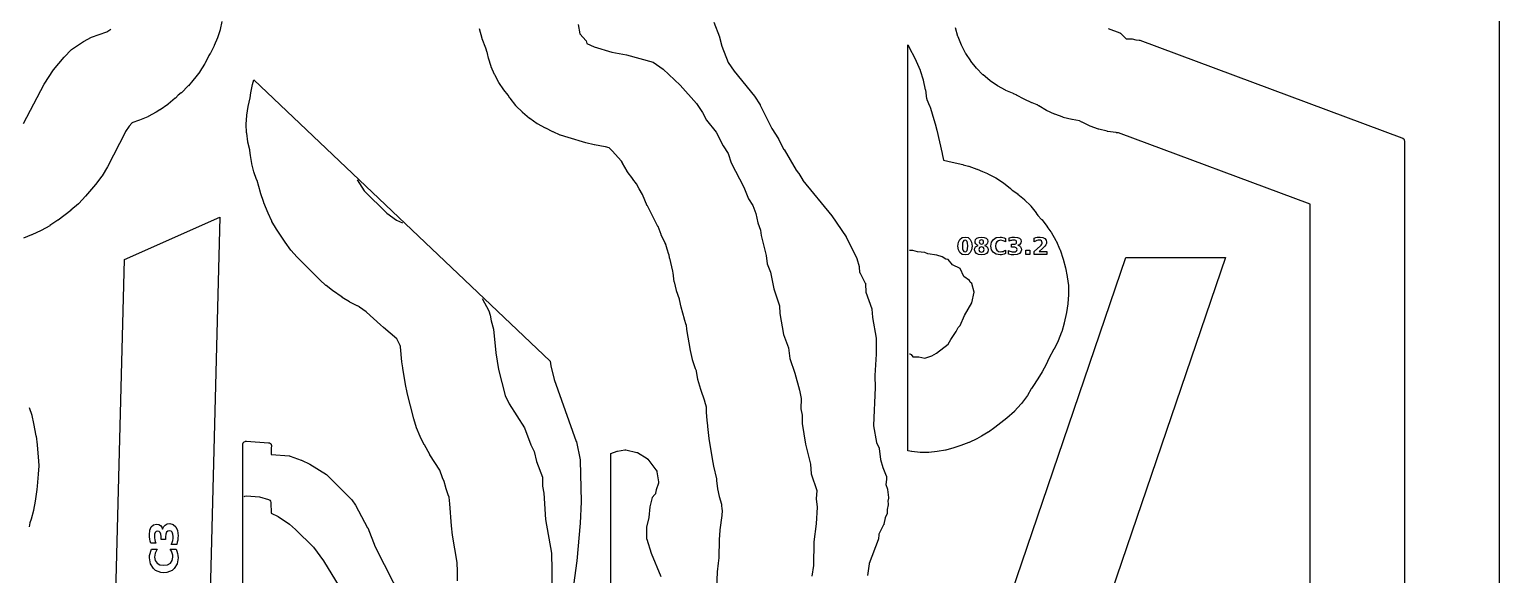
# Model space of a CAD drawing. Header units: millimetres. Extents: x 0 to 841, y 0 to 594.
# Drawn here: x 529.4 to 841, y 224.7 to 340.3 of the extents above; entities that cross this region are included whole.
import ezdxf

# ---------------------------------------------------------------- set-up
doc = ezdxf.new("R2010")
doc.units = ezdxf.units.MM
for name, color, linetype in [('CUT', 1, 'Continuous'), ('ENGRAVE', 5, 'Continuous'), ('SHEET_EDGE_DO_NOT_CUT', 8, 'Continuous')]:
    doc.layers.add(name, color=color, linetype=linetype)

msp = doc.modelspace()

# ---------------------------------------------------------------- linework, layer by layer
at = {"layer": 'CUT'}
for points in [[(570.22, 342.03), (569.85, 340.3), (569.84, 340.25), (569.31, 338.56), (569.29, 338.52), (568.61, 336.88), (568.59, 336.84), (567.77, 335.27), (567.74, 335.23), (567.48, 334.82), (567.47, 334.81), (567.46, 334.79), (567.43, 334.7), (567.41, 334.66), (566.57, 333), (566.55, 332.96), (565.55, 331.39), (565.53, 331.35), (564.39, 329.89), (564.36, 329.85), (564.04, 329.51), (564.03, 329.5), (563.11, 328.38), (563.07, 328.34), (561.62, 326.91), (561.58, 326.88), (560.97, 326.39), (560.95, 326.37), (560.37, 325.77), (560.33, 325.74), (558.81, 324.45), (558.77, 324.42), (557.11, 323.29), (557.09, 323.27), (556.28, 322.78), (556.26, 322.77), (554.56, 321.84), (554.52, 321.82), (552.74, 321.07), (552.72, 321.06), (551.15, 320.48), (551.14, 320.48), (551.13, 320.47), (550.58, 319.82), (550.56, 319.79), (549.82, 318.65), (549.81, 318.63), (545.95, 311.18), (545.94, 311.15), (544.81, 309.26), (544.78, 309.21), (543.46, 307.45), (543.44, 307.43), (541.34, 304.95), (541.32, 304.93), (539.87, 303.39), (539.83, 303.35), (538.21, 301.97), (538.19, 301.95), (535.5, 299.9), (535.48, 299.89), (533.77, 298.72), (533.73, 298.69), (531.91, 297.71), (531.89, 297.7), (529.9, 296.77), (529.88, 296.76), (528.18, 296.05)], [(674.94, 218.48), (675.25, 225.25), (675.25, 225.27), (675.43, 227.14), (675.43, 227.16), (675.59, 228.29), (675.59, 228.32), (675.68, 232.07), (675.68, 232.1), (675.84, 234.15), (675.84, 234.18), (676.23, 237.22), (676.23, 237.24), (676.28, 238.32), (676.28, 238.33), (676.28, 238.34), (676.27, 238.48), (676.26, 238.51), (676.2, 239.47), (676.2, 239.48), (676.2, 239.5), (676.18, 239.57), (676.17, 239.59), (675.69, 241.21), (675.68, 241.25), (675.34, 242.9), (675.33, 242.94), (675.14, 244.62), (675.14, 244.64), (675.11, 245.01), (675.11, 245.02), (675.11, 245.03), (674.46, 247.71), (674.46, 247.73), (674.16, 249.22), (674.16, 249.24), (673.47, 253.57), (673.47, 253.6), (673.23, 256.1), (673.23, 256.14), (673.22, 256.26), (673.22, 256.29), (673.03, 257.41), (673.03, 257.46), (672.9, 259.11), (672.89, 259.15), (672.9, 260.21), (672.9, 260.22), (672.9, 260.23), (672.57, 261.43), (672.56, 261.45), (671.7, 263.93), (671.69, 263.96), (671.09, 266.05), (671.07, 266.11), (670.77, 267.87), (670.77, 267.88), (670.77, 267.89), (670.59, 268.35), (670.58, 268.37), (669.96, 270.24), (669.94, 270.29), (669.51, 272.22), (669.51, 272.25), (668.75, 276.67), (668.74, 276.71), (668.65, 277.67), (668.65, 277.68), (668.64, 277.7), (668.26, 278.82), (668.25, 278.85), (667.56, 281.4), (667.55, 281.43), (667.23, 283.03), (667.22, 283.04), (667.22, 283.05), (667.21, 283.08), (667.2, 283.11), (666.57, 284.9), (666.56, 284.94), (666.11, 286.78), (666.1, 286.82), (665.83, 288.7), (665.83, 288.72), (665.8, 289), (665.8, 289.01), (665.8, 289.02), (665.12, 291.78), (665.11, 291.81), (664.98, 292.56), (664.97, 292.59), (664.59, 293.7), (664.58, 293.74), (664.33, 294.73), (664.33, 294.74), (664.33, 294.76), (664.12, 295.11), (664.1, 295.15), (663.34, 296.79), (663.33, 296.81), (662.64, 298.5), (662.63, 298.52), (660.38, 302.88), (660.37, 302.91), (659.36, 305.28), (659.35, 305.3), (658.65, 306.52), (658.64, 306.54), (658.1, 307.59), (658.09, 307.6), (658.09, 307.61), (657.3, 308.59), (657.29, 308.61), (656.13, 310.22), (656.1, 310.26), (655.12, 311.98), (655.1, 312), (654.93, 312.35), (654.92, 312.36), (654.92, 312.37), (652.96, 314.55), (652.95, 314.57), (652.29, 315.19), (652.28, 315.2), (652.27, 315.2), (651.48, 315.42), (651.46, 315.42), (649.16, 315.86), (649.14, 315.87), (647.37, 316.29), (647.34, 316.29), (643.6, 317.37), (643.57, 317.38), (641.98, 317.91), (641.94, 317.93), (640.39, 318.6), (640.37, 318.61), (638.84, 319.35), (638.82, 319.36), (637.1, 320.31), (637.06, 320.33), (635.45, 321.43), (635.41, 321.46), (633.93, 322.72), (633.89, 322.76), (632.53, 324.15), (632.5, 324.19), (631.29, 325.72), (631.26, 325.76), (630.87, 326.38), (630.85, 326.4), (629.97, 327.48), (629.95, 327.52), (628.93, 329.04), (628.91, 329.08), (628.04, 330.7), (628.02, 330.74), (627.3, 332.42), (627.29, 332.47), (626.73, 334.21), (626.72, 334.26), (626.51, 335.24), (626.51, 335.25), (626.5, 335.26), (626.44, 335.41), (626.43, 335.46), (626.16, 336.34), (626.16, 336.36), (625.39, 338.31), (625.37, 338.37), (624.81, 340.42)], [(674.47, 341.89), (675.67, 338.73), (675.68, 338.68), (676.18, 336.77), (676.19, 336.75), (677.53, 333.3), (677.54, 333.29), (677.54, 333.28), (678.76, 331.49), (678.77, 331.48), (683.06, 326.19), (683.09, 326.15), (684.28, 324.31), (684.31, 324.26), (686.76, 319.33), (686.77, 319.3), (688.18, 317.1), (688.21, 317.06), (689.34, 314.85), (689.35, 314.83), (691.92, 310.46), (691.93, 310.45), (691.94, 310.44), (692.42, 309.87), (692.45, 309.84), (692.47, 309.8), (693.33, 308.33), (693.34, 308.32), (693.35, 308.31), (699.47, 300.82), (699.5, 300.78), (702.49, 296.32), (702.52, 296.26), (704.75, 291.81), (704.77, 291.77), (704.79, 291.72), (705.24, 290.02), (705.25, 289.98), (705.25, 289.94), (705.37, 288.77), (705.38, 288.75), (705.38, 288.74), (706.56, 286.53), (706.59, 286.48), (706.6, 286.43), (706.61, 286.37), (706.62, 286.32), (706.72, 284.64), (706.72, 284.63), (706.72, 284.62), (707.93, 281.08), (707.94, 281.04), (707.95, 281), (707.96, 280.96), (708.08, 279.28), (708.09, 279.25), (708.85, 274.86), (708.86, 274.82), (708.86, 274.78), (708.89, 271.47), (708.89, 271.44), (708.62, 266.91), (708.62, 266.89), (708.65, 264.39), (708.65, 264.37), (708.33, 256.3), (708.33, 256.28), (708.33, 256.27), (708.92, 252.74), (708.92, 252.73), (708.92, 252.72), (709.48, 251.52), (709.5, 251.47), (709.52, 251.42), (709.52, 251.37), (709.81, 249.15), (709.82, 249.12), (710.29, 247.41), (710.3, 247.39), (711.02, 245.62), (711.04, 245.57), (711.05, 245.53), (711.06, 245.48), (711.1, 245.02), (711.1, 244.98), (711.1, 244.94), (711.1, 244.89), (710.93, 243.83), (710.93, 243.82), (710.93, 243.81), (711.29, 242.83), (711.3, 242.78), (711.31, 242.72), (711.5, 241.07), (711.5, 241.01), (711.5, 240.96), (711.49, 240.91), (711.35, 240.28), (711.35, 240.27), (711.35, 240.26), (711.45, 239.69), (711.45, 239.64), (711.45, 239.59), (711.45, 239.54), (711.44, 239.49), (711.21, 238.52), (711.2, 238.51), (711.2, 238.49), (711.21, 237.74), (711.2, 237.69), (711.2, 237.64), (711.19, 237.6), (711.17, 237.55), (711.15, 237.51), (710.78, 236.76), (710.77, 236.75), (710.77, 236.74), (710.51, 235.37), (710.5, 235.33), (710.48, 235.28), (710.46, 235.24), (709.45, 233.27), (709.44, 233.25), (709.44, 233.24), (709.34, 232.21), (709.33, 232.17), (709.32, 232.13), (709.31, 232.09), (707.42, 227.03), (707.42, 227.02), (707.42, 227.01), (707.02, 224.53)], [(800.84, 144.92), (800.84, 303.24), (800.84, 303.25), (800.83, 303.26), (760.2, 318.39), (760.19, 318.4), (760.18, 318.4), (759.79, 318.42), (759.74, 318.43), (757.9, 318.71), (757.85, 318.72), (756.05, 319.18), (756, 319.19), (754.25, 319.82), (754.2, 319.84), (752.52, 320.64), (752.48, 320.66), (751.98, 320.95), (751.97, 320.96), (751.96, 320.96), (750.4, 321.2), (750.36, 321.21), (748.54, 321.67), (748.49, 321.69), (746.73, 322.32), (746.69, 322.34), (744.99, 323.14), (744.95, 323.16), (743.34, 324.12), (743.3, 324.15), (743.04, 324.34), (743.03, 324.34), (743.02, 324.35), (741.92, 324.73), (741.88, 324.75), (740.25, 325.5), (740.21, 325.52), (738.65, 326.41), (738.63, 326.43), (738.61, 326.43), (738.6, 326.44), (738.11, 326.62), (738.09, 326.63), (736.33, 327.39), (736.29, 327.41), (734.62, 328.33), (734.58, 328.35), (733.02, 329.43), (732.98, 329.46), (731.52, 330.68), (731.49, 330.72), (730.16, 332.08), (730.13, 332.11), (728.94, 333.59), (728.91, 333.63), (727.87, 335.23), (727.84, 335.27), (726.96, 336.95), (726.94, 337), (726.23, 338.76), (726.21, 338.8), (725.68, 340.63)], [(758.02, 340.55), (760.49, 339.62), (760.54, 339.6), (760.58, 339.58), (760.62, 339.55), (760.66, 339.52), (761.87, 338.36), (761.88, 338.36), (761.89, 338.35), (763.01, 338.34), (763.05, 338.34), (763.09, 338.33), (763.13, 338.33), (763.88, 338.13), (763.89, 338.13), (763.9, 338.13), (764.58, 338.08), (764.63, 338.08), (764.67, 338.07), (764.72, 338.05), (820.31, 317.35), (820.35, 317.33), (820.4, 317.3), (820.52, 317.22), (820.56, 317.19), (820.6, 317.16), (820.64, 317.12), (820.67, 317.08), (820.72, 317.01), (820.75, 316.96), (820.77, 316.92), (820.79, 316.87), (820.8, 316.82), (820.83, 316.68), (820.84, 316.63), (820.84, 316.58), (820.84, 142.06)], [(620.12, 223.39), (620.13, 225.42), (620.13, 225.42), (620.08, 227.23), (620.08, 227.27), (619.1, 233.03), (619.09, 233.06), (618.86, 235.01), (618.86, 235.03), (618.53, 239.71), (618.53, 239.73), (618.42, 240.42), (618.42, 240.45), (618.36, 241.1), (618.36, 241.11), (618.35, 241.12), (618.17, 241.61), (618.16, 241.62), (617.66, 243.13), (617.65, 243.17), (617.34, 244.43), (617.33, 244.44), (617.33, 244.45), (617, 245.21), (616.99, 245.24), (616.38, 246.84), (616.38, 246.85), (616.37, 246.86), (614.28, 250.13), (614.27, 250.15), (613.12, 252.21), (613.1, 252.24), (612.26, 253.98), (612.25, 254), (611.48, 255.81), (611.47, 255.86), (610.88, 257.73), (610.88, 257.76), (609.47, 263.27), (609.47, 263.29), (609.11, 265), (609.1, 265.02), (608.54, 268.51), (608.53, 268.52), (608.36, 269.85), (608.36, 269.86), (608.06, 273.02), (608.06, 273.05), (608, 273.3), (608, 273.31), (608, 273.32), (607.48, 274.27), (607.47, 274.3), (607.29, 274.69), (607.29, 274.7), (607.28, 274.71), (604.45, 277.1), (604.44, 277.11), (603.81, 277.66), (603.81, 277.66), (600.84, 280.38), (600.82, 280.4), (599.4, 281.45), (599.39, 281.46), (599.38, 281.47), (598.92, 281.68), (598.9, 281.69), (597.3, 282.51), (597.26, 282.53), (595.73, 283.5), (595.71, 283.51), (593.66, 284.95), (593.64, 284.97), (592.29, 286.01), (592.25, 286.04), (590.99, 287.19), (590.98, 287.21), (586.21, 291.98), (586.2, 292), (584.84, 293.5), (584.81, 293.54), (583.62, 295.18), (583.6, 295.2), (581.8, 297.96), (581.78, 297.98), (580.83, 299.61), (580.81, 299.65), (580.01, 301.37), (580, 301.39), (579.12, 303.57), (579.11, 303.6), (578.39, 305.69), (578.38, 305.71), (577.66, 308.3), (577.65, 308.33), (577.59, 308.46), (577.58, 308.48), (577, 310.11), (576.99, 310.15), (576.55, 311.81), (576.55, 311.86), (576.26, 313.56), (576.25, 313.58), (576.13, 314.63), (576.12, 314.65), (576.11, 314.8), (576.11, 314.81), (576.11, 314.82), (575.73, 316.44), (575.72, 316.49), (575.47, 318.32), (575.46, 318.36), (575.39, 320.2), (575.39, 320.25), (575.49, 322.09), (575.49, 322.14), (575.76, 323.96), (575.77, 324), (576.21, 325.8), (576.22, 325.83), (576.38, 326.89), (576.38, 326.91), (576.72, 328.62), (576.72, 328.64), (576.96, 329.61), (639.79, 270), (639.94, 268.99), (639.94, 268.99), (639.94, 268.97), (640.63, 266.09), (640.64, 266.07), (645.33, 252.95), (645.35, 252.91), (645.35, 252.87), (646.12, 249.01), (646.12, 248.97), (646.12, 248.92), (646.38, 240.18), (646.38, 240.14), (646.16, 235.6), (646.16, 235.58), (645.44, 227.61), (645.44, 227.59), (643.11, 210.61)], [(735.34, 214.32), (761.76, 291.94), (782.89, 291.94), (753.6, 205.91)], [(529.37, 260.11), (529.91, 258.48), (529.92, 258.43), (530.31, 256.76), (530.32, 256.74), (530.81, 254.11), (530.82, 254.09), (531.08, 252.19), (531.09, 252.16), (531.31, 249.69), (531.31, 249.66), (531.39, 247.85), (531.39, 247.8), (531.3, 245.99), (531.3, 245.97), (531.06, 243.46), (531.06, 243.45), (530.98, 242.75), (530.98, 242.74), (530.66, 240.26), (530.65, 240.24), (530.31, 238.36), (530.3, 238.31), (529.78, 236.47), (529.77, 236.45), (529.52, 235.71), (529.51, 235.68), (529.34, 234.86)], [(574.62, 103.62), (574.62, 252.23), (574.62, 252.23), (574.63, 252.28), (574.63, 252.33), (574.66, 252.47), (574.67, 252.51), (574.69, 252.56), (574.71, 252.6), (574.73, 252.65), (574.76, 252.69), (574.79, 252.73), (574.83, 252.77), (574.87, 252.81), (574.91, 252.84), (574.96, 252.86), (575.16, 252.96), (575.21, 252.99), (575.26, 253), (575.31, 253.01), (575.36, 253.02), (575.42, 253.02), (580.11, 252.68), (580.16, 252.68), (580.21, 252.67), (580.25, 252.65), (580.3, 252.63), (580.34, 252.61), (580.38, 252.58), (580.5, 252.5), (580.54, 252.46), (580.57, 252.42), (580.61, 252.38), (580.63, 252.34), (580.66, 252.29), (580.68, 252.22), (580.7, 252.18), (580.71, 252.13), (580.72, 252.08), (580.72, 252.03), (580.72, 251.98), (580.71, 251.93), (580.63, 251.57), (580.63, 251.56), (580.63, 251.54), (580.63, 250.19), (580.63, 250.18), (580.64, 250.17), (584.56, 249.86), (584.6, 249.86), (584.64, 249.85), (584.69, 249.84), (587.05, 248.99), (587.11, 248.97), (588.83, 248.11), (588.87, 248.09), (592.37, 245.91), (592.42, 245.88), (592.46, 245.84), (597.69, 240.61), (597.72, 240.58), (597.75, 240.54), (598.51, 239.45), (598.53, 239.4), (601.08, 234.64), (601.11, 234.59), (602.68, 230.58), (602.69, 230.56), (610.3, 215.62)], [(652.62, 159.12), (652.62, 250.41), (654.02, 250.88), (654.02, 250.88), (654.05, 250.89), (654.09, 250.9), (655.59, 251.16), (655.64, 251.16), (655.69, 251.17), (655.74, 251.16), (655.79, 251.15), (658.14, 250.63), (658.2, 250.62), (658.25, 250.6), (658.3, 250.57), (660.34, 249.3), (660.37, 249.27), (660.41, 249.24), (660.44, 249.21), (660.47, 249.18), (662.2, 246.95), (662.24, 246.9), (662.26, 246.85), (662.36, 246.64), (662.37, 246.6), (662.38, 246.56), (662.39, 246.52), (662.75, 244.35), (662.76, 244.3), (662.76, 244.25), (662.76, 244.2), (662.75, 244.15), (662.73, 244.1), (662.25, 242.71), (662.25, 242.7), (662.25, 242.69), (662.14, 241.97), (662.13, 241.92), (662.11, 241.87), (662.09, 241.83), (662.07, 241.78), (662.04, 241.74), (662, 241.7), (661.4, 241.07), (661.39, 241.06), (661.39, 241.05), (660.91, 239.09), (660.91, 239.06), (660.68, 236.83), (660.67, 236.78), (660.22, 234.74), (660.22, 234.73), (660.22, 234.72), (660.23, 232.25), (660.23, 232.24), (660.24, 232.22), (661.16, 229.25), (661.17, 229.23), (663.21, 224.3)]]:
    msp.add_lwpolyline(points, dxfattribs=at)
for points in [[(717.35, 333.63), (717.36, 333.6), (718.21, 331.67), (718.23, 331.62), (718.86, 329.62), (718.87, 329.57), (719.29, 327.5), (719.3, 327.48), (719.57, 325.59), (719.57, 325.58), (719.58, 325.57), (719.63, 325.46), (719.64, 325.44), (720.21, 324.1), (720.22, 324.06), (720.69, 322.68), (720.7, 322.66), (721.4, 320.31), (721.4, 320.29), (721.75, 318.96), (721.76, 318.94), (722.87, 313.98), (722.87, 313.97), (723.12, 312.62), (723.12, 312.61), (723.13, 312.6), (724.95, 312.17), (724.95, 312.16), (724.96, 312.16), (727.27, 311.65), (727.3, 311.64), (728.46, 311.3), (728.49, 311.3), (730.2, 310.71), (730.25, 310.69), (731.38, 310.18), (731.39, 310.18), (732.49, 309.74), (732.53, 309.72), (734.21, 308.85), (734.25, 308.83), (735.83, 307.8), (735.87, 307.77), (737.35, 306.6), (737.38, 306.57), (737.7, 306.26), (737.71, 306.25), (737.71, 306.25), (738.88, 305.43), (738.92, 305.4), (740.31, 304.22), (740.34, 304.19), (741.62, 302.88), (741.65, 302.84), (742.79, 301.42), (742.82, 301.38), (743.16, 300.87), (743.17, 300.86), (743.17, 300.85), (743.95, 300.01), (743.98, 299.98), (745.12, 298.5), (745.15, 298.46), (745.27, 298.25), (745.28, 298.24), (745.9, 297.39), (745.93, 297.34), (746.97, 295.56), (746.99, 295.52), (747.83, 293.63), (747.85, 293.59), (748.49, 291.61), (748.5, 291.59), (748.98, 289.78), (748.99, 289.75), (749.39, 287.92), (749.39, 287.88), (749.61, 286.03), (749.62, 285.98), (749.66, 284.12), (749.66, 284.07), (749.52, 282.21), (749.52, 282.16), (749.2, 280.31), (749.2, 280.29), (748.71, 278.08), (748.7, 278.06), (748.19, 276.16), (748.17, 276.12), (747.48, 274.3), (747.45, 274.25), (746.57, 272.5), (746.56, 272.48), (745.46, 270.53), (745.45, 270.51), (744.88, 269.26), (744.87, 269.24), (744.09, 267.72), (744.07, 267.68), (743.17, 266.25), (743.15, 266.21), (743.02, 266.04), (743.01, 266.02), (742.24, 264.81), (742.22, 264.79), (741.77, 264.14), (741.76, 264.12), (740.95, 262.72), (740.92, 262.68), (739.67, 260.96), (739.63, 260.92), (738.2, 259.35), (738.16, 259.31), (736.56, 257.9), (736.54, 257.88), (734.06, 255.93), (734.04, 255.92), (732.68, 254.94), (732.64, 254.91), (731.21, 254.05), (731.19, 254.04), (730.2, 253.51), (730.18, 253.5), (728.57, 252.72), (728.53, 252.7), (726.85, 252.07), (726.83, 252.06), (725.35, 251.59), (725.33, 251.58), (723.62, 251.11), (723.57, 251.1), (721.83, 250.79), (721.79, 250.78), (720.03, 250.63), (719.98, 250.63), (718.22, 250.63), (718.17, 250.63), (716.41, 250.8), (716.37, 250.81), (715.69, 250.93), (715.66, 250.94), (715.62, 250.94), (715.62, 337.04), (717.35, 333.63)], [(566.12, 157.75), (566.12, 157.73), (569.8, 94.32), (546.75, 146.29), (546.15, 156.57), (546.15, 156.59), (546.13, 158.24), (546.13, 158.26), (549.57, 291.51), (569.81, 300.49), (566.12, 157.75)]]:
    msp.add_lwpolyline(points, close=True, dxfattribs=at)
at = {"layer": 'ENGRAVE'}
for points in [[(528.18, 320.36), (532.52, 328.74), (534.5, 331.77), (536.77, 334.47), (538.34, 336.05), (540.88, 337.76), (542.61, 338.65), (545.84, 339.84), (546.68, 340.35)], [(645.72, 341.38), (646.06, 339.37), (647.39, 337.88), (647.56, 337.35), (649.12, 336.6), (652.89, 335.51), (655.97, 334.92), (661.61, 333.39), (663.74, 331.89), (667.32, 328.51), (670.77, 324.64), (672.09, 322.73), (672.93, 321.07), (674.97, 318.51), (676.43, 315.67), (677.48, 314.04), (678.16, 312.05), (680.81, 306.89), (681.84, 304.38), (682.73, 303), (683.38, 301.28), (683.78, 299.34), (684.39, 297.75), (684.53, 296.59), (685.58, 292.37), (685.74, 290.6), (686.47, 288.81), (687.16, 285.34), (688.41, 281.71), (688.46, 280.07), (689.22, 275.62), (690.32, 272.8), (690.58, 270.52), (691.67, 267.4), (692.65, 263.82), (692.98, 262.07), (692.88, 259.88), (693.16, 258.53), (693.22, 256.73), (693.91, 252.37), (694.94, 248.09), (695.08, 246.09), (696.3, 242.54), (696.14, 240.75), (696.34, 238.97), (696.17, 235.47), (695.67, 231.62), (695.56, 226.66), (695.23, 224.34)], [(598.85, 308.43), (600.36, 306.12), (605.14, 301.33), (607.21, 299.88), (608.46, 299.31)], [(715.92, 271.54), (716.04, 271.53), (716.27, 271.37), (716.68, 270.89), (717.95, 270.9), (719.18, 270.61), (720.67, 271.09), (721.67, 271.64), (724.17, 273.6), (724.67, 274.59), (725.85, 276.27), (726.22, 277.09), (726.67, 277.55), (727.62, 279.63), (729.17, 282.36), (729.67, 284.6), (729.17, 286.43), (728.81, 286.72), (728.69, 287.1), (727.48, 287.89), (726.67, 289.6), (725.05, 290.42), (724.17, 291.55), (723.64, 291.62), (722.89, 292.09), (721.7, 292.44), (719.85, 292.73), (719.17, 293.02), (717.66, 293.12), (716.67, 293.43), (715.92, 293.43)], [(625.34, 283.29), (626.77, 280.64), (627.09, 279.73), (627.29, 278.51), (627.8, 276.78), (628.27, 271.73), (628.85, 268.23), (630.26, 262.7), (631.11, 260.93), (634.36, 255.86), (635.72, 252.25), (636.43, 250.82), (636.86, 248.72), (638.13, 245.39), (638.19, 243.48), (638.42, 241.94), (638.81, 236.41), (640.04, 229.22), (640.13, 225.63), (640.11, 221.92)], [(574.92, 241.25), (575.08, 241.36), (575.41, 241.42), (578.2, 241.18), (580.09, 240.63), (580.35, 240.49), (580.54, 240.26), (580.62, 239.98), (580.63, 237.71), (582.12, 237.02), (584.51, 235.41), (585.84, 234.26), (589.62, 230.5), (591.73, 227.64), (597.37, 218.38)]]:
    msp.add_lwpolyline(points, dxfattribs=at)
for points in [[(729.21, 294.39), (729.11, 293.59), (728.82, 292.99), (728.35, 292.62), (727.71, 292.5), (727.07, 292.62), (726.6, 292.99), (726.31, 293.59), (726.21, 294.39), (726.31, 295.2), (726.6, 295.79), (727.07, 296.16), (727.71, 296.28), (728.35, 296.16), (728.82, 295.79), (729.11, 295.2), (729.21, 294.39)], [(730.5, 294.51), (730.21, 294.64), (730, 294.82), (729.88, 295.05), (729.83, 295.34), (729.92, 295.74), (730.18, 296.04), (730.6, 296.22), (731.19, 296.28), (731.77, 296.22), (732.2, 296.04), (732.45, 295.75), (732.54, 295.34), (732.5, 295.05), (732.37, 294.82), (732.16, 294.64), (731.87, 294.51), (732.19, 294.38), (732.43, 294.18), (732.57, 293.92), (732.62, 293.6), (732.53, 293.12), (732.26, 292.78), (731.81, 292.57), (731.19, 292.5), (730.57, 292.57), (730.12, 292.78), (729.85, 293.12), (729.75, 293.6), (729.8, 293.92), (729.94, 294.18), (730.18, 294.38), (730.5, 294.51)], [(736.28, 292.77), (736.01, 292.65), (735.74, 292.57), (735.45, 292.52), (735.15, 292.5), (734.34, 292.63), (733.71, 293.01), (733.31, 293.61), (733.18, 294.39), (733.31, 295.17), (733.71, 295.77), (734.34, 296.16), (735.15, 296.28), (735.45, 296.27), (735.74, 296.21), (736.01, 296.13), (736.28, 296.01), (736.28, 295.26), (736.02, 295.41), (735.76, 295.52), (735.5, 295.58), (735.23, 295.6), (734.78, 295.52), (734.44, 295.28), (734.22, 294.9), (734.15, 294.39), (734.22, 293.89), (734.44, 293.5), (734.78, 293.26), (735.23, 293.18), (735.5, 293.2), (735.76, 293.26), (736.02, 293.37), (736.28, 293.53), (736.28, 292.77)], [(738.93, 294.54), (739.25, 294.41), (739.49, 294.21), (739.63, 293.94), (739.68, 293.61), (739.57, 293.13), (739.26, 292.78), (738.75, 292.57), (738.05, 292.5), (737.77, 292.51), (737.49, 292.55), (737.21, 292.6), (736.93, 292.68), (736.93, 293.41), (737.19, 293.29), (737.46, 293.21), (737.71, 293.16), (737.97, 293.14), (738.3, 293.17), (738.54, 293.27), (738.69, 293.43), (738.74, 293.64), (738.69, 293.86), (738.53, 294.02), (738.28, 294.11), (737.93, 294.15), (737.56, 294.15), (737.56, 294.75), (737.95, 294.75), (738.26, 294.78), (738.48, 294.86), (738.61, 295), (738.65, 295.2), (738.61, 295.39), (738.48, 295.53), (738.28, 295.61), (738.01, 295.64), (737.78, 295.63), (737.55, 295.59), (737.32, 295.53), (737.09, 295.44), (737.09, 296.13), (737.36, 296.2), (737.64, 296.24), (737.91, 296.27), (738.18, 296.28), (738.8, 296.22), (739.24, 296.05), (739.5, 295.76), (739.59, 295.35), (739.55, 295.06), (739.42, 294.82), (739.22, 294.65), (738.93, 294.54)], [(743.42, 293.26), (745.02, 293.26), (745.02, 292.57), (742.37, 292.57), (742.37, 293.26), (743.7, 294.44), (743.86, 294.6), (743.97, 294.75), (744.03, 294.91), (744.05, 295.07), (744.01, 295.3), (743.88, 295.48), (743.68, 295.6), (743.42, 295.64), (743.19, 295.62), (742.94, 295.55), (742.67, 295.43), (742.38, 295.27), (742.38, 296.07), (742.7, 296.16), (743.01, 296.23), (743.32, 296.27), (743.62, 296.28), (744.2, 296.21), (744.63, 295.99), (744.91, 295.65), (745, 295.19), (744.96, 294.9), (744.84, 294.64), (744.6, 294.34), (744.2, 293.95), (743.42, 293.26)], [(728.27, 294.4), (728.24, 294.98), (728.14, 295.36), (727.97, 295.57), (727.71, 295.64), (727.45, 295.57), (727.28, 295.36), (727.18, 294.98), (727.15, 294.4), (727.18, 293.81), (727.28, 293.42), (727.45, 293.21), (727.71, 293.14), (727.97, 293.21), (728.14, 293.42), (728.24, 293.81), (728.27, 294.4)], [(731.19, 294.2), (730.96, 294.17), (730.78, 294.06), (730.68, 293.88), (730.64, 293.65), (730.68, 293.41), (730.78, 293.23), (730.96, 293.13), (731.19, 293.09), (731.42, 293.13), (731.59, 293.23), (731.69, 293.41), (731.73, 293.65), (731.69, 293.89), (731.59, 294.06), (731.42, 294.17), (731.19, 294.2)], [(730.72, 295.24), (730.75, 295.05), (730.84, 294.91), (730.99, 294.82), (731.19, 294.79), (731.38, 294.82), (731.53, 294.91), (731.62, 295.05), (731.65, 295.24), (731.62, 295.43), (731.53, 295.58), (731.38, 295.66), (731.19, 295.69), (730.99, 295.66), (730.84, 295.58), (730.75, 295.43), (730.72, 295.24)], [(740.59, 293.52), (741.47, 293.52), (741.47, 292.57), (740.59, 292.57), (740.59, 293.52)], [(557.66, 234.31), (557.87, 234.83), (558.19, 235.21), (558.62, 235.44), (559.15, 235.52), (559.92, 235.35), (560.47, 234.85), (560.81, 234.04), (560.92, 232.92), (560.91, 232.47), (560.85, 232.01), (560.76, 231.57), (560.63, 231.12), (559.47, 231.12), (559.66, 231.54), (559.79, 231.96), (559.87, 232.37), (559.9, 232.78), (559.85, 233.31), (559.69, 233.69), (559.44, 233.93), (559.1, 234.01), (558.75, 233.93), (558.49, 233.69), (558.34, 233.28), (558.29, 232.72), (558.29, 232.12), (557.32, 232.12), (557.32, 232.75), (557.28, 233.25), (557.14, 233.6), (556.92, 233.81), (556.6, 233.88), (556.3, 233.81), (556.08, 233.61), (555.95, 233.28), (555.9, 232.84), (555.92, 232.48), (555.98, 232.11), (556.08, 231.74), (556.22, 231.37), (555.12, 231.37), (555.01, 231.82), (554.93, 232.25), (554.89, 232.69), (554.87, 233.11), (554.97, 234.11), (555.25, 234.81), (555.71, 235.24), (556.37, 235.38), (556.83, 235.31), (557.21, 235.11), (557.48, 234.78), (557.66, 234.31)], [(560.49, 230.08), (560.68, 229.65), (560.81, 229.21), (560.9, 228.75), (560.92, 228.27), (560.72, 226.97), (560.11, 225.97), (559.66, 225.59), (558.56, 225.17), (557.9, 225.11), (557.24, 225.17), (556.13, 225.59), (555.69, 225.97), (555.08, 226.97), (554.87, 228.27), (554.9, 228.75), (554.98, 229.21), (555.12, 229.65), (555.31, 230.08), (556.51, 230.08), (556.27, 229.66), (556.09, 229.25), (556, 228.83), (555.96, 228.4), (556.09, 227.68), (556.48, 227.13), (557.09, 226.78), (557.9, 226.67), (558.71, 226.78), (559.32, 227.13), (559.7, 227.68), (559.83, 228.4), (559.8, 228.83), (559.7, 229.25), (559.53, 229.66), (559.28, 230.08), (560.49, 230.08)]]:
    msp.add_lwpolyline(points, close=True, dxfattribs=at)
at = {"layer": 'SHEET_EDGE_DO_NOT_CUT'}
msp.add_lwpolyline([(0, 0), (841, 0), (841, 594), (0, 594)], close=True, dxfattribs=at)

doc.saveas('drawing.dxf')
